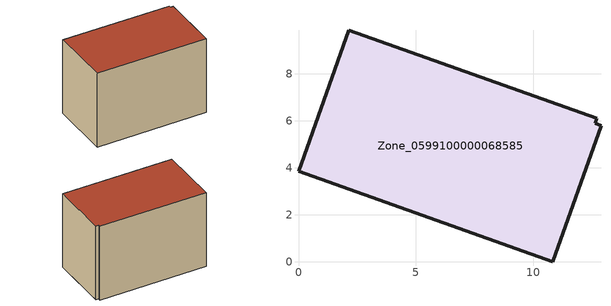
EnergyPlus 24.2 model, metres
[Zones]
Zone_0599100000068585
 floor ground (C_G): 12.69,6.09 12.63,5.9 12.88,5.79 10.82,0 0,3.84 2.13,9.84 z0.48
 wall outside (C_F): 12.69,6.09 2.13,9.84 0,3.84 10.82,0 12.88,5.79 12.63,5.9 12.69,6.09 z0.48:8.55
 roof outside (C_R): 12.63,5.9 12.69,6.09 2.13,9.84 0,3.84 10.82,0 12.88,5.79 z8.55
[BUILDING]
Pand.0599100000068585: North Axis=0; Terrain=City; Loads Convergence Tolerance Value=0.04; Temperature Convergence Tolerance Value=0.4; Solar Distribution=FullExterior; Maximum Number of Warmup Days=25; Minimum Number of Warmup Days=1
[Site:Location]
Rotterdam.The.Hague.AP_ZH_NLD Design_Conditions: Latitude=51.96; Longitude=4.45; Time Zone=1; Elevation=-4.5
[SITE:GROUNDTEMPERATURE:BUILDINGSURFACE]
18, 18, 18, 18, 18, 18, 18, 18, 18, 18, 18, 18
[MATERIAL] Thermal Absorptance=0.9; Solar Absorptance=0.7; Visible Absorptance=0.7
Name | Roughness | Thickness | Conductivity | Density | Specific Heat
G.TI.1965-1974 | MediumSmooth | 0.15 | 0.882353 | 540 | 1210
F.TI.1965-1974 | Rough | 0.3 | 0.697674 | 1920 | 840
R.TI.1965-1974 | MediumRough | 0.2 | 0.232558 | 1500 | 1000
[CONSTRUCTION]
C_G: G.TI.1965-1974
C_F: F.TI.1965-1974
C_R: R.TI.1965-1974
[ZONE]
Zone_0599100000068585: Type=1; Multiplier=1; Ceiling Height=Autocalculate; Volume=Autocalculate; Floor Area=autocalculate; Part of Total Floor Area=Yes
[ZONEINFILTRATION:DESIGNFLOWRATE]
Infil_Zone_0599100000068585: Zone or ZoneList or Space or SpaceList=Zone_0599100000068585; Schedule=AlwaysOn; Design Flow Rate Calculation Method=Flow/Area; Flow Rate per Floor Area=0.003; Constant Term Coefficient=1; Temperature Term Coefficient=0; Velocity Term Coefficient=0; Velocity Squared Term Coefficient=0
[HVACTEMPLATE:ZONE:IDEALLOADSAIRSYSTEM]
Zone_0599100000068585: Maximum Heating Supply Air Temperature=50; Minimum Cooling Supply Air Temperature=13; Maximum Heating Supply Air Humidity Ratio=0.0156; Minimum Cooling Supply Air Humidity Ratio=0.0077; Heating Limit=NoLimit; Cooling Limit=NoLimit; Dehumidification Control Type=ConstantSensibleHeatRatio; Cooling Sensible Heat Ratio=0.7; Dehumidification Setpoint=60; Humidification Control Type=None; Humidification Setpoint=30; Outdoor Air Method=None; Outdoor Air Flow Rate per Person=0.00944; Outdoor Air Flow Rate per Zone Floor Area=0; Outdoor Air Flow Rate per Zone=0; Demand Controlled Ventilation Type=None; Outdoor Air Economizer Type=NoEconomizer; Heat Recovery Type=None; Sensible Heat Recovery Effectiveness=0.7; Latent Heat Recovery Effectiveness=0.65
[ZONECONTROL:THERMOSTAT]
ThermostatControl_Zone_0599100000068585: Zone or ZoneList=Zone_0599100000068585; Control Type Schedule=DualSetpointControlType; Control 1=Thermostat_Zone_0599100000068585; Temperature Difference Between Cutout And Setpoint=0
[THERMOSTATSETPOINT:DUALSETPOINT]
Thermostat_Zone_0599100000068585: Heating Setpoint Temperature Schedule=HeatingSetpoint_Zone_0599100000068585; Cooling Setpoint Temperature Schedule=CoolingSetpoint_Zone_0599100000068585
[SCHEDULE:COMPACT]
HeatingSetpoint_Zone_0599100000068585: Through: 12/31, For: AllDays, Until: 24:00, 21
CoolingSetpoint_Zone_0599100000068585: Through: 12/31, For: AllDays, Until: 24:00, 24
DualSetpointControlType: Through: 12/31, For: AllDays, Until: 24:00, 4
AlwaysOn: Through: 12/31, For: AllDays, Until: 24:00, 1
